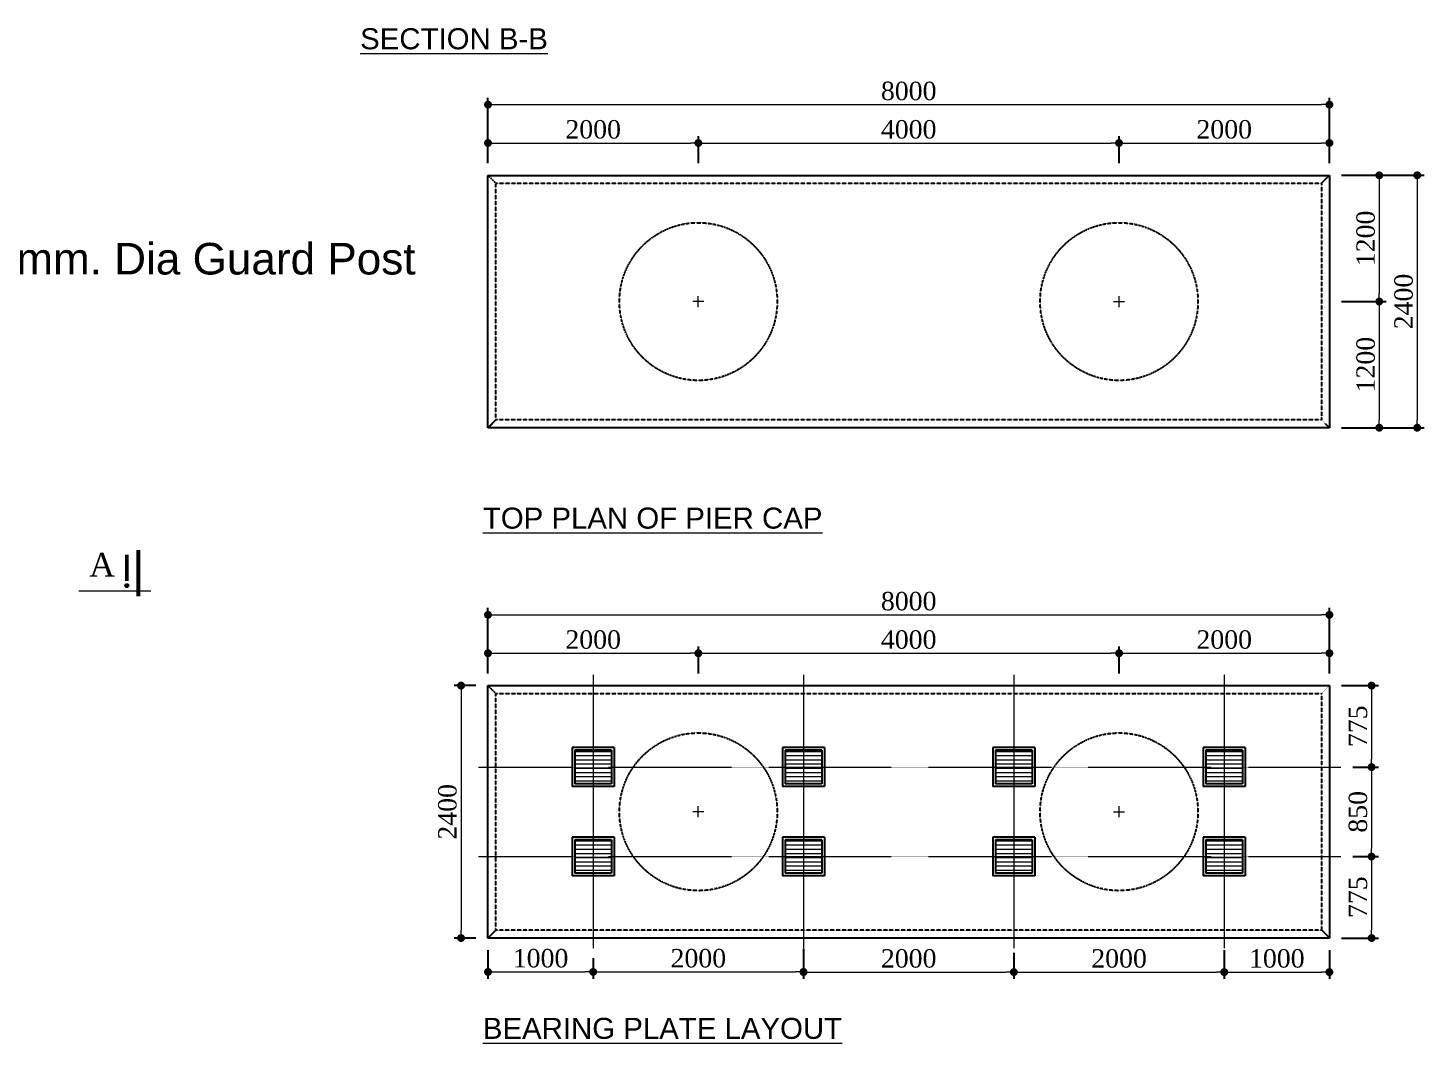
# Model space of a CAD drawing. Header units: millimetres. Extents: x -684453 to 35267, y -286696 to 273430.
# Drawn here: x -80939 to -67665, y 119307 to 128959 of the extents above; entities that cross this region are included whole.
import ezdxf

# ---------------------------------------------------------------- set-up
doc = ezdxf.new("R2010")
doc.units = ezdxf.units.MM
doc.header["$PDMODE"] = 2
doc.linetypes.add('CENTER', pattern=[2, 1.25, -0.25, 0.25, -0.25])
doc.linetypes.add('DASHED', pattern=[0.75, 0.5, -0.25])
doc.layers.get('Defpoints').update_dxf_attribs({"lineweight": 13})
for name, color, linetype, lineweight in [('Center Line', 34, 'Continuous', 15), ('Dimision', 4, 'Continuous', 9), ('hatch', 65, 'Continuous', 9), ('Pire Line', 11, 'Continuous', 25), ('Text', 7, 'Continuous', 15)]:
    doc.layers.add(name, color=color, linetype=linetype, lineweight=lineweight)
doc.styles.add('ROMANS', font='arial.ttf', dxfattribs={"height": 200})
doc.styles.get("Standard").update_dxf_attribs({"font": 'times.ttf'})
doc.dimstyles.new('ISO-25', dxfattribs={"dimtxt": 175, "dimasz": 100, "dimexe": 65, "dimexo": 115.625, "dimgap": 40, "dimtad": 1, "dimtoh": 1, "dimdec": 0, "dimtxsty": 'Standard', "dimblk": 'DOT', "dimcen": 300, "dimclrd": 256, "dimclre": 256, "dimclrt": 256, "dimadec": 0, "dimazin": 0, "dimtfac": 1, "dimtdec": 0, "dimtix": 1, "dimtmove": 0, "dimatfit": 3, "dimldrblk": 'DOT', "dimfxl": 75, "dimlwd": -1, "dimarcsym": 0})

# ---------------------------------------------------------------- blocks, each defined once
blk = doc.blocks.new('_Dot')
at = {"color": 0, "linetype": 'ByBlock', "lineweight": -2}
blk.add_line((-0.5, 0), (-1, 0), dxfattribs=at)
at = {"color": 0, "linetype": 'ByBlock', "const_width": 0.5}
blk.add_lwpolyline([(-0.25, 0, 1), (0.25, 0, 1)], format="xyb", close=True, dxfattribs=at)
blk = doc.blocks.new('*D37')
at = {"layer": 'Defpoints', "color": 0, "ltscale": 5, "transparency": 16777216}
for p in [(-68565, 123379), (-76565, 122706), (-68565, 122706)]:
    blk.add_point(p, dxfattribs=at)
at = {"layer": 'Dimision', "lineweight": -2, "ltscale": 5, "transparency": 16777216}
for p, q in [((-76565, 122822), (-76565, 123444)), ((-68565, 122822), (-68565, 123444))]:
    blk.add_line(p, q, dxfattribs=at)
at = {"layer": 'Dimision', "ltscale": 5, "transparency": 16777216}
blk.add_line((-76490, 123379), (-68640, 123379), dxfattribs=at)
at = {"layer": 'Dimision', "ltscale": 5, "transparency": 16777216, "xscale": 75, "yscale": 75, "zscale": 75, "rotation": 180}
blk.add_blockref('_Dot', (-76565, 123379), dxfattribs=at)
at = {"layer": 'Dimision', "ltscale": 5, "transparency": 16777216, "xscale": 75, "yscale": 75, "zscale": 75}
blk.add_blockref('_Dot', (-68565, 123379), dxfattribs=at)
at = {"layer": 'Dimision', "ltscale": 5, "transparency": 16777216, "insert": (-72565, 123508), "char_height": 175, "attachment_point": 5}
blk.add_mtext('8000', dxfattribs=at)
blk = doc.blocks.new('*D38')
at = {"layer": 'Defpoints', "color": 0, "ltscale": 5, "transparency": 16777216}
for p in [(-76565, 122706), (-76821, 120306), (-76565, 120306)]:
    blk.add_point(p, dxfattribs=at)
at = {"layer": 'Dimision', "lineweight": -2, "ltscale": 5, "transparency": 16777216}
for p, q in [((-76681, 122706), (-76886, 122706)), ((-76681, 120306), (-76886, 120306))]:
    blk.add_line(p, q, dxfattribs=at)
at = {"layer": 'Dimision', "ltscale": 5, "transparency": 16777216}
blk.add_line((-76821, 122631), (-76821, 120381), dxfattribs=at)
at = {"layer": 'Dimision', "ltscale": 5, "transparency": 16777216, "xscale": 75, "yscale": 75, "zscale": 75}
for p, rotation in [((-76821, 122706), 90), ((-76821, 120306), 270)]:
    blk.add_blockref('_Dot', p, dxfattribs=dict(at, rotation=rotation))
at = {"layer": 'Dimision', "ltscale": 5, "transparency": 16777216, "insert": (-76950, 121506), "char_height": 175, "attachment_point": 5, "rotation": 90}
blk.add_mtext('2400', dxfattribs=at)
blk = doc.blocks.new('*D39')
at = {"layer": 'Defpoints', "color": 0, "ltscale": 5, "transparency": 16777216}
for p in [(-74565, 123014), (-76565, 122706), (-74565, 122706)]:
    blk.add_point(p, dxfattribs=at)
at = {"layer": 'Dimision', "lineweight": -2, "ltscale": 5, "transparency": 16777216}
for p, q in [((-76565, 122822), (-76565, 123079)), ((-74565, 122822), (-74565, 123079))]:
    blk.add_line(p, q, dxfattribs=at)
at = {"layer": 'Dimision', "ltscale": 5, "transparency": 16777216}
blk.add_line((-76490, 123014), (-74640, 123014), dxfattribs=at)
at = {"layer": 'Dimision', "ltscale": 5, "transparency": 16777216, "xscale": 75, "yscale": 75, "zscale": 75, "rotation": 180}
blk.add_blockref('_Dot', (-76565, 123014), dxfattribs=at)
at = {"layer": 'Dimision', "ltscale": 5, "transparency": 16777216, "xscale": 75, "yscale": 75, "zscale": 75}
blk.add_blockref('_Dot', (-74565, 123014), dxfattribs=at)
at = {"layer": 'Dimision', "ltscale": 5, "transparency": 16777216, "insert": (-75565, 123143), "char_height": 175, "attachment_point": 5}
blk.add_mtext('2000', dxfattribs=at)
blk = doc.blocks.new('*D34')
at = {"layer": 'Defpoints', "color": 0, "ltscale": 5, "transparency": 16777216}
for p in [(-70565, 123014), (-74565, 122706), (-70565, 122706)]:
    blk.add_point(p, dxfattribs=at)
at = {"layer": 'Dimision', "lineweight": -2, "ltscale": 5, "transparency": 16777216}
for p, q in [((-74565, 122822), (-74565, 123079)), ((-70565, 122822), (-70565, 123079))]:
    blk.add_line(p, q, dxfattribs=at)
at = {"layer": 'Dimision', "ltscale": 5, "transparency": 16777216}
blk.add_line((-74490, 123014), (-70640, 123014), dxfattribs=at)
at = {"layer": 'Dimision', "ltscale": 5, "transparency": 16777216, "xscale": 75, "yscale": 75, "zscale": 75, "rotation": 180}
blk.add_blockref('_Dot', (-74565, 123014), dxfattribs=at)
at = {"layer": 'Dimision', "ltscale": 5, "transparency": 16777216, "xscale": 75, "yscale": 75, "zscale": 75}
blk.add_blockref('_Dot', (-70565, 123014), dxfattribs=at)
at = {"layer": 'Dimision', "ltscale": 5, "transparency": 16777216, "insert": (-72565, 123143), "char_height": 175, "attachment_point": 5}
blk.add_mtext('4000', dxfattribs=at)
blk = doc.blocks.new('*D40')
at = {"layer": 'Defpoints', "color": 0, "ltscale": 5, "transparency": 16777216}
for p in [(-68565, 123014), (-70565, 122706), (-68565, 122706)]:
    blk.add_point(p, dxfattribs=at)
at = {"layer": 'Dimision', "lineweight": -2, "ltscale": 5, "transparency": 16777216}
for p, q in [((-70565, 122822), (-70565, 123079)), ((-68565, 122822), (-68565, 123079))]:
    blk.add_line(p, q, dxfattribs=at)
at = {"layer": 'Dimision', "ltscale": 5, "transparency": 16777216}
blk.add_line((-70490, 123014), (-68640, 123014), dxfattribs=at)
at = {"layer": 'Dimision', "ltscale": 5, "transparency": 16777216, "xscale": 75, "yscale": 75, "zscale": 75, "rotation": 180}
blk.add_blockref('_Dot', (-70565, 123014), dxfattribs=at)
at = {"layer": 'Dimision', "ltscale": 5, "transparency": 16777216, "xscale": 75, "yscale": 75, "zscale": 75}
blk.add_blockref('_Dot', (-68565, 123014), dxfattribs=at)
at = {"layer": 'Dimision', "ltscale": 5, "transparency": 16777216, "insert": (-69565, 123143), "char_height": 175, "attachment_point": 5}
blk.add_mtext('2000', dxfattribs=at)
blk = doc.blocks.new('*D41')
at = {"layer": 'Defpoints', "color": 0, "ltscale": 5, "transparency": 16777216}
for p in [(-76565, 120306), (-75565, 120229), (-75565, 119984)]:
    blk.add_point(p, dxfattribs=at)
at = {"layer": 'Dimision', "lineweight": -2, "ltscale": 5, "transparency": 16777216}
for p, q in [((-76565, 120191), (-76565, 119919)), ((-75565, 120113), (-75565, 119919))]:
    blk.add_line(p, q, dxfattribs=at)
at = {"layer": 'Dimision', "ltscale": 5, "transparency": 16777216}
blk.add_line((-76490, 119984), (-75640, 119984), dxfattribs=at)
at = {"layer": 'Dimision', "ltscale": 5, "transparency": 16777216, "xscale": 75, "yscale": 75, "zscale": 75, "rotation": 180}
blk.add_blockref('_Dot', (-76565, 119984), dxfattribs=at)
at = {"layer": 'Dimision', "ltscale": 5, "transparency": 16777216, "xscale": 75, "yscale": 75, "zscale": 75}
blk.add_blockref('_Dot', (-75565, 119984), dxfattribs=at)
at = {"layer": 'Dimision', "ltscale": 5, "transparency": 16777216, "insert": (-76065, 120113), "char_height": 175, "attachment_point": 5}
blk.add_mtext('1000', dxfattribs=at)
blk = doc.blocks.new('*D42')
at = {"layer": 'Defpoints', "color": 0, "ltscale": 5, "transparency": 16777216}
for p in [(-73565, 120318), (-75565, 120229), (-73565, 119984)]:
    blk.add_point(p, dxfattribs=at)
at = {"layer": 'Dimision', "lineweight": -2, "ltscale": 5, "transparency": 16777216}
for p, q in [((-73565, 120203), (-73565, 119919)), ((-75565, 120113), (-75565, 119919))]:
    blk.add_line(p, q, dxfattribs=at)
at = {"layer": 'Dimision', "ltscale": 5, "transparency": 16777216}
blk.add_line((-75490, 119984), (-73640, 119984), dxfattribs=at)
at = {"layer": 'Dimision', "ltscale": 5, "transparency": 16777216, "xscale": 75, "yscale": 75, "zscale": 75, "rotation": 180}
blk.add_blockref('_Dot', (-75565, 119984), dxfattribs=at)
at = {"layer": 'Dimision', "ltscale": 5, "transparency": 16777216, "xscale": 75, "yscale": 75, "zscale": 75}
blk.add_blockref('_Dot', (-73565, 119984), dxfattribs=at)
at = {"layer": 'Dimision', "ltscale": 5, "transparency": 16777216, "insert": (-74565, 120113), "char_height": 175, "attachment_point": 5}
blk.add_mtext('2000', dxfattribs=at)
blk = doc.blocks.new('*D43')
at = {"layer": 'Defpoints', "color": 0, "ltscale": 5, "transparency": 16777216}
for p in [(-73565, 120318), (-71565, 120274), (-71565, 119982)]:
    blk.add_point(p, dxfattribs=at)
at = {"layer": 'Dimision', "lineweight": -2, "ltscale": 5, "transparency": 16777216}
for p, q in [((-73565, 120203), (-73565, 119917)), ((-71565, 120159), (-71565, 119917))]:
    blk.add_line(p, q, dxfattribs=at)
at = {"layer": 'Dimision', "ltscale": 5, "transparency": 16777216}
blk.add_line((-73490, 119982), (-71640, 119982), dxfattribs=at)
at = {"layer": 'Dimision', "ltscale": 5, "transparency": 16777216, "xscale": 75, "yscale": 75, "zscale": 75, "rotation": 180}
blk.add_blockref('_Dot', (-73565, 119982), dxfattribs=at)
at = {"layer": 'Dimision', "ltscale": 5, "transparency": 16777216, "xscale": 75, "yscale": 75, "zscale": 75}
blk.add_blockref('_Dot', (-71565, 119982), dxfattribs=at)
at = {"layer": 'Dimision', "ltscale": 5, "transparency": 16777216, "insert": (-72565, 120111), "char_height": 175, "attachment_point": 5}
blk.add_mtext('2000', dxfattribs=at)
blk = doc.blocks.new('*D44')
at = {"layer": 'Defpoints', "color": 0, "ltscale": 5, "transparency": 16777216}
for p in [(-69565, 120307), (-68565, 120306), (-68565, 119982)]:
    blk.add_point(p, dxfattribs=at)
at = {"layer": 'Dimision', "lineweight": -2, "ltscale": 5, "transparency": 16777216}
for p, q in [((-69565, 120192), (-69565, 119917)), ((-68565, 120191), (-68565, 119917))]:
    blk.add_line(p, q, dxfattribs=at)
at = {"layer": 'Dimision', "ltscale": 5, "transparency": 16777216}
blk.add_line((-69490, 119982), (-68640, 119982), dxfattribs=at)
at = {"layer": 'Dimision', "ltscale": 5, "transparency": 16777216, "xscale": 75, "yscale": 75, "zscale": 75, "rotation": 180}
blk.add_blockref('_Dot', (-69565, 119982), dxfattribs=at)
at = {"layer": 'Dimision', "ltscale": 5, "transparency": 16777216, "xscale": 75, "yscale": 75, "zscale": 75}
blk.add_blockref('_Dot', (-68565, 119982), dxfattribs=at)
at = {"layer": 'Dimision', "ltscale": 5, "transparency": 16777216, "insert": (-69065, 120111), "char_height": 175, "attachment_point": 5}
blk.add_mtext('1000', dxfattribs=at)
blk = doc.blocks.new('*D35')
at = {"layer": 'Defpoints', "color": 0, "ltscale": 5, "transparency": 16777216}
for p in [(-68565, 122706), (-68456, 121931), (-68164, 121931)]:
    blk.add_point(p, dxfattribs=at)
at = {"layer": 'Dimision', "lineweight": -2, "ltscale": 5, "transparency": 16777216}
for p, q in [((-68450, 122706), (-68099, 122706)), ((-68341, 121931), (-68099, 121931))]:
    blk.add_line(p, q, dxfattribs=at)
at = {"layer": 'Dimision', "ltscale": 5, "transparency": 16777216}
blk.add_line((-68164, 122631), (-68164, 122006), dxfattribs=at)
at = {"layer": 'Dimision', "ltscale": 5, "transparency": 16777216, "xscale": 75, "yscale": 75, "zscale": 75}
for p, rotation in [((-68164, 122706), 90), ((-68164, 121931), 270)]:
    blk.add_blockref('_Dot', p, dxfattribs=dict(at, rotation=rotation))
at = {"layer": 'Dimision', "ltscale": 5, "transparency": 16777216, "insert": (-68293, 122319), "char_height": 175, "attachment_point": 5, "rotation": 90}
blk.add_mtext('775', dxfattribs=at)
blk = doc.blocks.new('*D45')
at = {"layer": 'Defpoints', "color": 0, "ltscale": 5, "transparency": 16777216}
for p in [(-68456, 121931), (-68456, 121081), (-68164, 121081)]:
    blk.add_point(p, dxfattribs=at)
at = {"layer": 'Dimision', "lineweight": -2, "ltscale": 5, "transparency": 16777216}
for p, q in [((-68341, 121931), (-68099, 121931)), ((-68341, 121081), (-68099, 121081))]:
    blk.add_line(p, q, dxfattribs=at)
at = {"layer": 'Dimision', "ltscale": 5, "transparency": 16777216}
blk.add_line((-68164, 121856), (-68164, 121156), dxfattribs=at)
at = {"layer": 'Dimision', "ltscale": 5, "transparency": 16777216, "xscale": 75, "yscale": 75, "zscale": 75}
for p, rotation in [((-68164, 121931), 90), ((-68164, 121081), 270)]:
    blk.add_blockref('_Dot', p, dxfattribs=dict(at, rotation=rotation))
at = {"layer": 'Dimision', "ltscale": 5, "transparency": 16777216, "insert": (-68293, 121506), "char_height": 175, "attachment_point": 5, "rotation": 90}
blk.add_mtext('850', dxfattribs=at)
blk = doc.blocks.new('*D46')
at = {"layer": 'Defpoints', "color": 0, "ltscale": 5, "transparency": 16777216}
for p in [(-68456, 121081), (-68565, 120306), (-68164, 120306)]:
    blk.add_point(p, dxfattribs=at)
at = {"layer": 'Dimision', "lineweight": -2, "ltscale": 5, "transparency": 16777216}
for p, q in [((-68341, 121081), (-68099, 121081)), ((-68450, 120306), (-68099, 120306))]:
    blk.add_line(p, q, dxfattribs=at)
at = {"layer": 'Dimision', "ltscale": 5, "transparency": 16777216}
blk.add_line((-68164, 121006), (-68164, 120381), dxfattribs=at)
at = {"layer": 'Dimision', "ltscale": 5, "transparency": 16777216, "xscale": 75, "yscale": 75, "zscale": 75}
for p, rotation in [((-68164, 121081), 90), ((-68164, 120306), 270)]:
    blk.add_blockref('_Dot', p, dxfattribs=dict(at, rotation=rotation))
at = {"layer": 'Dimision', "ltscale": 5, "transparency": 16777216, "insert": (-68293, 120694), "char_height": 175, "attachment_point": 5, "rotation": 90}
blk.add_mtext('775', dxfattribs=at)
blk = doc.blocks.new('*D36')
at = {"layer": 'Defpoints', "color": 0, "ltscale": 5, "transparency": 16777216}
for p in [(-71565, 120282), (-69565, 120274), (-69565, 119982)]:
    blk.add_point(p, dxfattribs=at)
at = {"layer": 'Dimision', "lineweight": -2, "ltscale": 5, "transparency": 16777216}
for p, q in [((-71565, 120166), (-71565, 119917)), ((-69565, 120159), (-69565, 119917))]:
    blk.add_line(p, q, dxfattribs=at)
at = {"layer": 'Dimision', "ltscale": 5, "transparency": 16777216}
blk.add_line((-71490, 119982), (-69640, 119982), dxfattribs=at)
at = {"layer": 'Dimision', "ltscale": 5, "transparency": 16777216, "xscale": 75, "yscale": 75, "zscale": 75, "rotation": 180}
blk.add_blockref('_Dot', (-71565, 119982), dxfattribs=at)
at = {"layer": 'Dimision', "ltscale": 5, "transparency": 16777216, "xscale": 75, "yscale": 75, "zscale": 75}
blk.add_blockref('_Dot', (-69565, 119982), dxfattribs=at)
at = {"layer": 'Dimision', "ltscale": 5, "transparency": 16777216, "insert": (-70565, 120111), "char_height": 175, "attachment_point": 5}
blk.add_mtext('2000', dxfattribs=at)
blk = doc.blocks.new('*D48')
at = {"layer": 'Defpoints', "color": 0, "ltscale": 5, "transparency": 16777216}
for p in [(-68565, 128230), (-76565, 127558), (-68565, 127558)]:
    blk.add_point(p, dxfattribs=at)
at = {"layer": 'Dimision', "lineweight": -2, "ltscale": 5, "transparency": 16777216}
for p, q in [((-76565, 127673), (-76565, 128295)), ((-68565, 127673), (-68565, 128295))]:
    blk.add_line(p, q, dxfattribs=at)
at = {"layer": 'Dimision', "ltscale": 5, "transparency": 16777216}
blk.add_line((-76490, 128230), (-68640, 128230), dxfattribs=at)
at = {"layer": 'Dimision', "ltscale": 5, "transparency": 16777216, "xscale": 75, "yscale": 75, "zscale": 75, "rotation": 180}
blk.add_blockref('_Dot', (-76565, 128230), dxfattribs=at)
at = {"layer": 'Dimision', "ltscale": 5, "transparency": 16777216, "xscale": 75, "yscale": 75, "zscale": 75}
blk.add_blockref('_Dot', (-68565, 128230), dxfattribs=at)
at = {"layer": 'Dimision', "ltscale": 5, "transparency": 16777216, "insert": (-72565, 128359), "char_height": 175, "attachment_point": 5}
blk.add_mtext('8000', dxfattribs=at)
blk = doc.blocks.new('*D49')
at = {"layer": 'Defpoints', "color": 0, "ltscale": 5, "transparency": 16777216}
for p in [(-74565, 127865), (-76565, 127558), (-74565, 127558)]:
    blk.add_point(p, dxfattribs=at)
at = {"layer": 'Dimision', "lineweight": -2, "ltscale": 5, "transparency": 16777216}
for p, q in [((-76565, 127673), (-76565, 127930)), ((-74565, 127673), (-74565, 127930))]:
    blk.add_line(p, q, dxfattribs=at)
at = {"layer": 'Dimision', "ltscale": 5, "transparency": 16777216}
blk.add_line((-76490, 127865), (-74640, 127865), dxfattribs=at)
at = {"layer": 'Dimision', "ltscale": 5, "transparency": 16777216, "xscale": 75, "yscale": 75, "zscale": 75, "rotation": 180}
blk.add_blockref('_Dot', (-76565, 127865), dxfattribs=at)
at = {"layer": 'Dimision', "ltscale": 5, "transparency": 16777216, "xscale": 75, "yscale": 75, "zscale": 75}
blk.add_blockref('_Dot', (-74565, 127865), dxfattribs=at)
at = {"layer": 'Dimision', "ltscale": 5, "transparency": 16777216, "insert": (-75565, 127994), "char_height": 175, "attachment_point": 5}
blk.add_mtext('2000', dxfattribs=at)
blk = doc.blocks.new('*D47')
at = {"layer": 'Defpoints', "color": 0, "ltscale": 5, "transparency": 16777216}
for p in [(-70565, 127865), (-74565, 127558), (-70565, 127558)]:
    blk.add_point(p, dxfattribs=at)
at = {"layer": 'Dimision', "lineweight": -2, "ltscale": 5, "transparency": 16777216}
for p, q in [((-74565, 127673), (-74565, 127930)), ((-70565, 127673), (-70565, 127930))]:
    blk.add_line(p, q, dxfattribs=at)
at = {"layer": 'Dimision', "ltscale": 5, "transparency": 16777216}
blk.add_line((-74490, 127865), (-70640, 127865), dxfattribs=at)
at = {"layer": 'Dimision', "ltscale": 5, "transparency": 16777216, "xscale": 75, "yscale": 75, "zscale": 75, "rotation": 180}
blk.add_blockref('_Dot', (-74565, 127865), dxfattribs=at)
at = {"layer": 'Dimision', "ltscale": 5, "transparency": 16777216, "xscale": 75, "yscale": 75, "zscale": 75}
blk.add_blockref('_Dot', (-70565, 127865), dxfattribs=at)
at = {"layer": 'Dimision', "ltscale": 5, "transparency": 16777216, "insert": (-72565, 127994), "char_height": 175, "attachment_point": 5}
blk.add_mtext('4000', dxfattribs=at)
blk = doc.blocks.new('*D50')
at = {"layer": 'Defpoints', "color": 0, "ltscale": 5, "transparency": 16777216}
for p in [(-68565, 127865), (-70565, 127558), (-68565, 127558)]:
    blk.add_point(p, dxfattribs=at)
at = {"layer": 'Dimision', "lineweight": -2, "ltscale": 5, "transparency": 16777216}
for p, q in [((-70565, 127673), (-70565, 127930)), ((-68565, 127673), (-68565, 127930))]:
    blk.add_line(p, q, dxfattribs=at)
at = {"layer": 'Dimision', "ltscale": 5, "transparency": 16777216}
blk.add_line((-70490, 127865), (-68640, 127865), dxfattribs=at)
at = {"layer": 'Dimision', "ltscale": 5, "transparency": 16777216, "xscale": 75, "yscale": 75, "zscale": 75, "rotation": 180}
blk.add_blockref('_Dot', (-70565, 127865), dxfattribs=at)
at = {"layer": 'Dimision', "ltscale": 5, "transparency": 16777216, "xscale": 75, "yscale": 75, "zscale": 75}
blk.add_blockref('_Dot', (-68565, 127865), dxfattribs=at)
at = {"layer": 'Dimision', "ltscale": 5, "transparency": 16777216, "insert": (-69565, 127994), "char_height": 175, "attachment_point": 5}
blk.add_mtext('2000', dxfattribs=at)
blk = doc.blocks.new('*D51')
at = {"layer": 'Defpoints', "color": 0, "ltscale": 5, "transparency": 16777216}
for p in [(-68565, 127558), (-68565, 126358), (-68091, 126358)]:
    blk.add_point(p, dxfattribs=at)
at = {"layer": 'Dimision', "lineweight": -2, "ltscale": 5, "transparency": 16777216}
for p, q in [((-68450, 127558), (-68026, 127558)), ((-68450, 126358), (-68026, 126358))]:
    blk.add_line(p, q, dxfattribs=at)
at = {"layer": 'Dimision', "ltscale": 5, "transparency": 16777216}
blk.add_line((-68091, 127483), (-68091, 126433), dxfattribs=at)
at = {"layer": 'Dimision', "ltscale": 5, "transparency": 16777216, "xscale": 75, "yscale": 75, "zscale": 75}
for p, rotation in [((-68091, 127558), 90), ((-68091, 126358), 270)]:
    blk.add_blockref('_Dot', p, dxfattribs=dict(at, rotation=rotation))
at = {"layer": 'Dimision', "ltscale": 5, "transparency": 16777216, "insert": (-68220, 126958), "char_height": 175, "attachment_point": 5, "rotation": 90}
blk.add_mtext('1200', dxfattribs=at)
blk = doc.blocks.new('*D52')
at = {"layer": 'Defpoints', "color": 0, "ltscale": 5, "transparency": 16777216}
for p in [(-68565, 126358), (-68565, 125158), (-68091, 125158)]:
    blk.add_point(p, dxfattribs=at)
at = {"layer": 'Dimision', "lineweight": -2, "ltscale": 5, "transparency": 16777216}
for p, q in [((-68450, 126358), (-68026, 126358)), ((-68450, 125158), (-68026, 125158))]:
    blk.add_line(p, q, dxfattribs=at)
at = {"layer": 'Dimision', "ltscale": 5, "transparency": 16777216}
blk.add_line((-68091, 126283), (-68091, 125233), dxfattribs=at)
at = {"layer": 'Dimision', "ltscale": 5, "transparency": 16777216, "xscale": 75, "yscale": 75, "zscale": 75}
for p, rotation in [((-68091, 126358), 90), ((-68091, 125158), 270)]:
    blk.add_blockref('_Dot', p, dxfattribs=dict(at, rotation=rotation))
at = {"layer": 'Dimision', "ltscale": 5, "transparency": 16777216, "insert": (-68220, 125758), "char_height": 175, "attachment_point": 5, "rotation": 90}
blk.add_mtext('1200', dxfattribs=at)
blk = doc.blocks.new('*D53')
at = {"layer": 'Defpoints', "color": 0, "ltscale": 5, "transparency": 16777216}
for p in [(-68565, 127558), (-68565, 125158), (-67730, 125158)]:
    blk.add_point(p, dxfattribs=at)
at = {"layer": 'Dimision', "lineweight": -2, "ltscale": 5, "transparency": 16777216}
for p, q in [((-68450, 127558), (-67665, 127558)), ((-68450, 125158), (-67665, 125158))]:
    blk.add_line(p, q, dxfattribs=at)
at = {"layer": 'Dimision', "ltscale": 5, "transparency": 16777216}
blk.add_line((-67730, 127483), (-67730, 125233), dxfattribs=at)
at = {"layer": 'Dimision', "ltscale": 5, "transparency": 16777216, "xscale": 75, "yscale": 75, "zscale": 75}
for p, rotation in [((-67730, 127558), 90), ((-67730, 125158), 270)]:
    blk.add_blockref('_Dot', p, dxfattribs=dict(at, rotation=rotation))
at = {"layer": 'Dimision', "ltscale": 5, "transparency": 16777216, "insert": (-67859, 126358), "char_height": 175, "attachment_point": 5, "rotation": 90}
blk.add_mtext('2400', dxfattribs=at)

msp = doc.modelspace()

# ---------------------------------------------------------------- hatches: boundary and pattern name
at = {"layer": 'hatch', "ltscale": 10}
h = msp.add_hatch(dxfattribs=at)
h.set_pattern_fill('_USER', color=256, scale=40, style=0, pattern_type=0)
h.set_pattern_definition([(0, (10381.89, -80039.103), (0, 40), [])])
h.paths.add_polyline_path([(-75740, 122091.2), (-75740, 121771.2), (-75390, 121771.2), (-75390, 122091.2)])
h = msp.add_hatch(dxfattribs=at)
h.set_pattern_fill('_USER', color=256, scale=40, style=0, pattern_type=0)
h.set_pattern_definition([(0, (12381.39, -80039.103), (0, 40), [])])
h.paths.add_polyline_path([(-73740.5, 122091.2), (-73740.5, 121771.2), (-73390.5, 121771.2), (-73390.5, 122091.2)])
h = msp.add_hatch(dxfattribs=at)
h.set_pattern_fill('_USER', color=256, scale=40, style=0, pattern_type=0)
h.set_pattern_definition([(0, (14381.39, -80039.103), (0, 40), [])])
h.paths.add_polyline_path([(-71740.5, 122091.2), (-71740.5, 121771.2), (-71390.5, 121771.2), (-71390.5, 122091.2)])
h = msp.add_hatch(dxfattribs=at)
h.set_pattern_fill('_USER', color=256, scale=40, style=0, pattern_type=0)
h.set_pattern_definition([(0, (16381.45, -80039.103), (0, 40), [])])
h.paths.add_polyline_path([(-69740.4, 122091.2), (-69740.4, 121771.2), (-69390.4, 121771.2), (-69390.4, 122091.2)])
h = msp.add_hatch(dxfattribs=at)
h.set_pattern_fill('_USER', color=256, scale=40, style=0, pattern_type=0)
h.set_pattern_definition([(0, (10381.89, -80889.103), (0, 40), [])])
h.paths.add_polyline_path([(-75740, 121241.2), (-75740, 120921.2), (-75390, 120921.2), (-75390, 121241.2)])
h = msp.add_hatch(dxfattribs=at)
h.set_pattern_fill('_USER', color=256, scale=40, style=0, pattern_type=0)
h.set_pattern_definition([(0, (12381.39, -80889.103), (0, 40), [])])
h.paths.add_polyline_path([(-73740.5, 121241.2), (-73740.5, 120921.2), (-73390.5, 120921.2), (-73390.5, 121241.2)])
h = msp.add_hatch(dxfattribs=at)
h.set_pattern_fill('_USER', color=256, scale=40, style=0, pattern_type=0)
h.set_pattern_definition([(0, (14381.39, -80889.103), (0, 40), [])])
h.paths.add_polyline_path([(-71740.5, 121241.2), (-71740.5, 120921.2), (-71390.5, 120921.2), (-71390.5, 121241.2)])
h = msp.add_hatch(dxfattribs=at)
h.set_pattern_fill('_USER', color=256, scale=40, style=0, pattern_type=0)
h.set_pattern_definition([(0, (16381.45, -80889.103), (0, 40), [])])
h.paths.add_polyline_path([(-69740.4, 121241.2), (-69740.4, 120921.2), (-69390.4, 120921.2), (-69390.4, 121241.2)])
at = {"layer": 'Text'}
msp.add_hatch(color=256, dxfattribs=at).paths.add_polyline_path([(-79999.2, 123674.4, -1), (-79999.2, 123638.6, -1)])

# ---------------------------------------------------------------- linework, layer by layer
at = {"layer": 'Center Line'}
for p, q in [((-74565.1, 126305.1), (-74565.1, 126410.1)), ((-70565, 126305.1), (-70565, 126410.1)), ((-74512.6, 126357.6), (-74617.6, 126357.6)), ((-70617.5, 126357.6), (-70512.5, 126357.6)), ((-74512.6, 121506.2), (-74617.6, 121506.2)), ((-74565.1, 121453.7), (-74565.1, 121558.7)), ((-70617.5, 121506.2), (-70512.5, 121506.2)), ((-70565, 121453.7), (-70565, 121558.7))]:
    msp.add_line(p, q, dxfattribs=at)
at = {"layer": 'Center Line', "linetype": 'CENTER'}
for points in [[(-75565, 122811.9), (-75565, 120206.5)], [(-73565.5, 122811.9), (-73565.5, 120206.5)], [(-71565.5, 122811.9), (-71565.5, 120206.5)], [(-69565.4, 122811.9), (-69565.4, 120206.5)]]:
    msp.add_lwpolyline(points, dxfattribs=at)
at = {"layer": 'Center Line', "linetype": 'CENTER', "ltscale": 0.15}
for points in [[(-76654.4, 121931.2), (-68456.2, 121931.2)], [(-76654.4, 121081.2), (-68456.2, 121081.2)]]:
    msp.add_lwpolyline(points, dxfattribs=at)
at = {"layer": 'Pire Line', "ltscale": 5}
for p, q in [((-76565, 127557.6), (-68565.1, 127557.6)), ((-76565, 125157.6), (-76565, 127557.6)), ((-68565.1, 127557.6), (-68565.1, 125157.6)), ((-68565.1, 125157.6), (-76565, 125157.6)), ((-76565, 122706.2), (-68565.1, 122706.2)), ((-76565, 120306.2), (-76565, 122706.2)), ((-68565.1, 122706.2), (-68565.1, 120306.2)), ((-75765, 122116.2), (-75765, 121746.2)), ((-75365, 122116.2), (-75765, 122116.2)), ((-75740, 122091.2), (-75740, 121771.2)), ((-75390, 122091.2), (-75740, 122091.2)), ((-75390, 122091.2), (-75390, 121771.2)), ((-75365, 122116.2), (-75365, 121746.2)), ((-73765.5, 122116.2), (-73765.5, 121746.2)), ((-73365.5, 122116.2), (-73765.5, 122116.2)), ((-73740.5, 122091.2), (-73740.5, 121771.2)), ((-73390.5, 122091.2), (-73740.5, 122091.2)), ((-73390.5, 122091.2), (-73390.5, 121771.2)), ((-73365.5, 122116.2), (-73365.5, 121746.2)), ((-71765.5, 122116.2), (-71765.5, 121746.2)), ((-71365.5, 122116.2), (-71765.5, 122116.2)), ((-71740.5, 122091.2), (-71740.5, 121771.2)), ((-71390.5, 122091.2), (-71740.5, 122091.2)), ((-71390.5, 122091.2), (-71390.5, 121771.2)), ((-71365.5, 122116.2), (-71365.5, 121746.2)), ((-69765.4, 122116.2), (-69765.4, 121746.2)), ((-69365.4, 122116.2), (-69765.4, 122116.2)), ((-69740.4, 122091.2), (-69740.4, 121771.2)), ((-69390.4, 122091.2), (-69740.4, 122091.2)), ((-69390.4, 122091.2), (-69390.4, 121771.2)), ((-69365.4, 122116.2), (-69365.4, 121746.2)), ((-75365, 121746.2), (-75765, 121746.2)), ((-75390, 121771.2), (-75740, 121771.2)), ((-73365.5, 121746.2), (-73765.5, 121746.2)), ((-73390.5, 121771.2), (-73740.5, 121771.2)), ((-71365.5, 121746.2), (-71765.5, 121746.2)), ((-71390.5, 121771.2), (-71740.5, 121771.2)), ((-69365.4, 121746.2), (-69765.4, 121746.2)), ((-69390.4, 121771.2), (-69740.4, 121771.2)), ((-75765, 121266.2), (-75765, 120896.2)), ((-75365, 121266.2), (-75765, 121266.2)), ((-75740, 121241.2), (-75740, 120921.2)), ((-75390, 121241.2), (-75740, 121241.2)), ((-75390, 121241.2), (-75390, 120921.2)), ((-75365, 121266.2), (-75365, 120896.2)), ((-73765.5, 121266.2), (-73765.5, 120896.2)), ((-73365.5, 121266.2), (-73765.5, 121266.2)), ((-73740.5, 121241.2), (-73740.5, 120921.2)), ((-73390.5, 121241.2), (-73740.5, 121241.2)), ((-73390.5, 121241.2), (-73390.5, 120921.2)), ((-73365.5, 121266.2), (-73365.5, 120896.2)), ((-71765.5, 121266.2), (-71765.5, 120896.2)), ((-71365.5, 121266.2), (-71765.5, 121266.2)), ((-71740.5, 121241.2), (-71740.5, 120921.2)), ((-71390.5, 121241.2), (-71740.5, 121241.2)), ((-71390.5, 121241.2), (-71390.5, 120921.2)), ((-71365.5, 121266.2), (-71365.5, 120896.2)), ((-69765.4, 121266.2), (-69765.4, 120896.2)), ((-69365.4, 121266.2), (-69765.4, 121266.2)), ((-69740.4, 121241.2), (-69740.4, 120921.2)), ((-69390.4, 121241.2), (-69740.4, 121241.2)), ((-69390.4, 121241.2), (-69390.4, 120921.2)), ((-69365.4, 121266.2), (-69365.4, 120896.2)), ((-75365, 120896.2), (-75765, 120896.2)), ((-75390, 120921.2), (-75740, 120921.2)), ((-73365.5, 120896.2), (-73765.5, 120896.2)), ((-73390.5, 120921.2), (-73740.5, 120921.2)), ((-71365.5, 120896.2), (-71765.5, 120896.2)), ((-71390.5, 120921.2), (-71740.5, 120921.2)), ((-69365.4, 120896.2), (-69765.4, 120896.2)), ((-69390.4, 120921.2), (-69740.4, 120921.2)), ((-68565.1, 120306.2), (-76565, 120306.2))]:
    msp.add_line(p, q, dxfattribs=at)
at = {"layer": 'Pire Line', "linetype": 'DASHED', "ltscale": 4}
for p, q in [((-76490, 127482.6), (-68640.1, 127482.6)), ((-76490, 125232.6), (-76490, 127482.6)), ((-68640.1, 127482.6), (-68640.1, 125232.6)), ((-68640.1, 125232.6), (-76490, 125232.6)), ((-76490, 122631.2), (-68640.1, 122631.2)), ((-76490, 120381.2), (-76490, 122631.2)), ((-68640.1, 122631.2), (-68640.1, 120381.2)), ((-68640.1, 120381.2), (-76490, 120381.2))]:
    msp.add_line(p, q, dxfattribs=at)
at = {"layer": 'Pire Line', "linetype": 'DASHED', "ltscale": 5}
for points in [[(-76490, 127482.6), (-76565, 127557.6)], [(-76490, 122631.2), (-76565, 122706.2)]]:
    msp.add_lwpolyline(points, dxfattribs=at)
at = {"layer": 'Pire Line', "linetype": 'DASHED', "ltscale": 3}
for points in [[(-68640.1, 127482.6), (-68565.1, 127557.6)], [(-76490, 125232.6), (-76565, 125157.6)], [(-68640.1, 125232.6), (-68565.1, 125157.6)], [(-68640.1, 122631.2), (-68565.1, 122706.2)], [(-76490, 120381.2), (-76565, 120306.2)], [(-68640.1, 120381.2), (-68565.1, 120306.2)]]:
    msp.add_lwpolyline(points, dxfattribs=at)
at = {"layer": 'Pire Line', "linetype": 'DASHED', "ltscale": 4}
for centre in [(-74565.1, 126357.6), (-70565, 126357.6), (-74565.1, 121506.2), (-70565, 121506.2)]:
    msp.add_circle(centre, 750, dxfattribs=at)
at = {"layer": 'Text'}
msp.add_line((-80454.5, 123608.4), (-79770.3, 123608.4), dxfattribs=at)
at = {"layer": 'Text', "const_width": 35.9}
for points in [[(-79889, 123553.5), (-79889, 123995.9)], [(-79999.2, 123702), (-79999.2, 123951.5)]]:
    msp.add_lwpolyline(points, dxfattribs=at)
at = {"layer": 'Text'}
msp.add_circle((-79999.2, 123656.5), 17.9, dxfattribs=at)

# ---------------------------------------------------------------- texts
at = {"layer": 'Text', "style": 'ROMANS'}
for s, height, p in [('%%USECTION B-B', 200, (-77780.5, 128756.3)), ('600mm. Dia Guard Post', 300, (-81748.9, 126614.9)), ('%%UTOP PLAN OF PIER CAP', 200, (-76613.7, 124198.6)), ('%%UBEARING PLATE LAYOUT', 200, (-76613.7, 119347.2))]:
    msp.add_text(s, height=height, dxfattribs=at).set_placement(p)
at = {"layer": 'Text'}
msp.add_text('A', height=224.2, dxfattribs=at).set_placement((-80356.1, 123743.2))

# ---------------------------------------------------------------- dimensions: what is measured, and where the dimension line sits
at = {"layer": 'Dimision', "ltscale": 5}
for base, p1, p2, picture, middle in [((-68565.1, 128229.9), (-76565, 127557.6), (-68565.1, 127557.6), '*D48', (-72565.1, 128358.9)), ((-74565.1, 127865.5), (-76565, 127557.6), (-74565.1, 127557.6), '*D49', (-75565, 127994.5)), ((-70565, 127865.5), (-74565.1, 127557.6), (-70565, 127557.6), '*D47', (-72565.1, 127994.5)), ((-68565.1, 127865.5), (-70565, 127557.6), (-68565.1, 127557.6), '*D50', (-69565.1, 127994.5)), ((-68565.1, 123378.5), (-76565, 122706.2), (-68565.1, 122706.2), '*D37', (-72565.1, 123507.5)), ((-74565.1, 123014.1), (-76565, 122706.2), (-74565.1, 122706.2), '*D39', (-75565, 123143.1)), ((-70565, 123014.1), (-74565.1, 122706.2), (-70565, 122706.2), '*D34', (-72565.1, 123143.1)), ((-68565.1, 123014.1), (-70565, 122706.2), (-68565.1, 122706.2), '*D40', (-69565.1, 123143.1)), ((-75565, 119984.2), (-76565, 120306.2), (-75565, 120229.1), '*D41', (-76065, 120113.2)), ((-73565.4518, 119984.1995), (-75564.9533, 120229.0711), (-73565.4518, 120318.4977), '*D42', (-74565.2026, 120113.2135)), ((-71565.5, 119982.3), (-73565.5, 120318.5), (-71565.5, 120274.5), '*D43', (-72565.5, 120111.3)), ((-69565.5, 119982.3), (-71565.5, 120282), (-69565.5, 120274.5), '*D36', (-70565.5, 120111.3)), ((-68565.1, 119982.3), (-69565.4, 120307.4), (-68565.1, 120306.2), '*D44', (-69065.3, 120111.3))]:
    dim = msp.add_linear_dim(base=base, p1=p1, p2=p2, dimstyle='ISO-25', override={"dimasz": 75}, dxfattribs=at)
    dim.commit()
    dim.dimension.update_dxf_attribs({"geometry": picture, "text_midpoint": middle})
for base, p1, p2, picture, middle in [((-68091.3, 126357.6), (-68565.1, 127557.6), (-68565.1, 126357.6), '*D51', (-68220.3, 126957.6)), ((-67729.9, 125157.6), (-68565.1, 127557.6), (-68565.1, 125157.6), '*D53', (-67858.9, 126357.6)), ((-68091.3, 125157.6), (-68565.1, 126357.6), (-68565.1, 125157.6), '*D52', (-68220.3, 125757.6)), ((-76821.3, 120306.2), (-76565, 122706.2), (-76565, 120306.2), '*D38', (-76950.3, 121506.2)), ((-68164.2, 121931.2), (-68565.1, 122706.2), (-68456.2, 121931.2), '*D35', (-68293.5, 122318.7)), ((-68164.2, 121081.2), (-68456.2, 121931.2), (-68456.2, 121081.2), '*D45', (-68293.2, 121506.2)), ((-68164.2, 120306.2), (-68456.2, 121081.2), (-68565.1, 120306.2), '*D46', (-68293.5, 120693.7))]:
    dim = msp.add_linear_dim(base=base, p1=p1, p2=p2, angle=90, dimstyle='ISO-25', override={"dimasz": 75}, dxfattribs=at)
    dim.commit()
    dim.dimension.update_dxf_attribs({"geometry": picture, "text_midpoint": middle})

doc.saveas('drawing.dxf')
